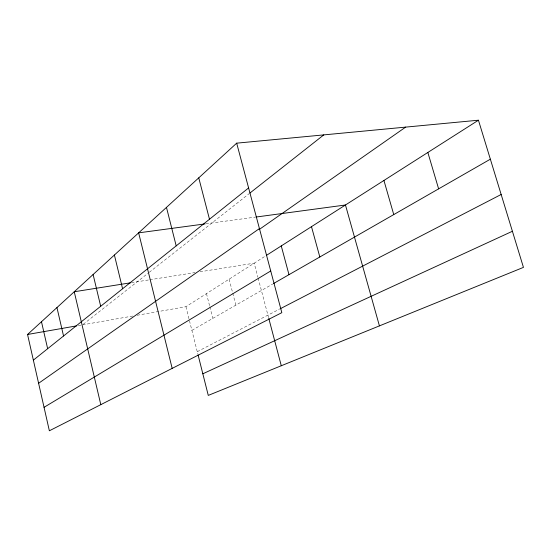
<?xml version="1.0" encoding="UTF-8"?>
<svg xmlns="http://www.w3.org/2000/svg" width="551" height="551" viewBox="0 0 551 551"><rect width="100%" height="100%" fill="white"/><g stroke="black" fill="none" stroke-linecap="round" stroke-linejoin="round"><path stroke-width="0.41" stroke-dasharray="2.75 2.07" d="M83.208 324.319L148.584 272.841M149.245 272.318L249.252 193.58M137.171 315.255L185.928 306.707L265.589 255.919M191.886 330.366L272.593 284.082M197.258 351.683L279.295 309.249M78.318 325.572L80.859 325.131M82.554 324.835L133.011 315.985M131.386 282.684L149.004 279.887M149.838 279.75L194.999 272.58M200.034 271.781L254.19 263.185L257.909 277.249M205.943 223.782L255.182 217.149M258.13 278.083L268.571 317.61M229.113 279.178L235.856 305.144M206.473 293.614L209.635 305.991M209.848 306.817L212.796 318.368M185.928 306.707L197.878 354.141"/><path stroke-width="0.83" d="M236.675 143.164L281.837 312.665L49.363 430.792L27.55 334.478L236.675 143.164L478.44 120.208L523.45 267.38L208.271 395.404L198.085 354.961M33.363 360.14L248.604 187.946M249.92 193.05L323.788 134.892M38.604 383.289L259.431 228.569M259.122 229.56L405.66 127.116M266.305 255.464L478.44 120.208M44.046 407.313L270.727 270.968M273.337 283.648L490.362 159.184M280.053 308.856L501.155 194.482M202.83 373.798L512.409 231.268M27.55 334.478L76.63 325.868M130.546 282.815L74.247 291.755L100.805 404.654M205.096 223.899L138.638 232.853L172.174 368.392M256.022 217.039L345.463 204.993L379.425 325.882M427.845 152.469L438.624 188.855M383.93 180.466L393.758 214.587M311.487 226.654L319.821 256.993M281.258 245.925L288.993 274.673M268.792 318.437L281.285 365.747M198.759 177.849L209.483 219.243M166.471 207.39L176.196 245.877M114.401 255.023L122.591 288.758M93.105 274.501L100.695 306.28M56.953 307.582L63.544 336M41.477 321.736L47.655 348.707"/></g></svg>
